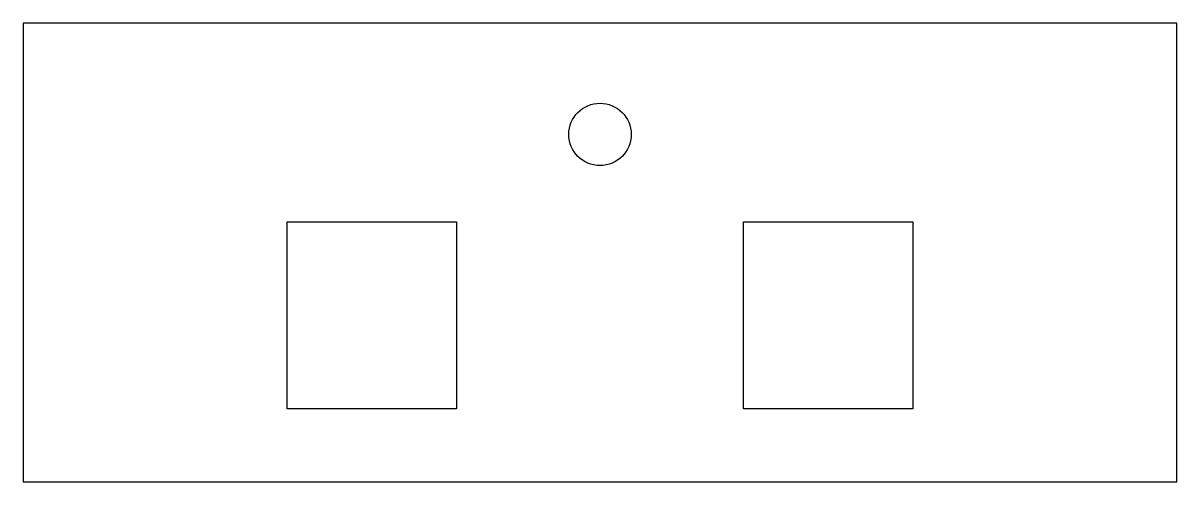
# Model space of a CAD drawing. Header units: millimetres. Extents: x 0 to 130, y 0 to 52.
import ezdxf

# ---------------------------------------------------------------- set-up
doc = ezdxf.new("R2010")
doc.units = ezdxf.units.MM

msp = doc.modelspace()

# ---------------------------------------------------------------- linework, layer by layer
for points in [[(129.5, 0), (129.5, 51.5), (0, 51.5), (0, 0)], [(29.65, 29.2), (48.65, 29.2), (48.65, 8.2), (29.65, 8.2)], [(80.85, 29.2), (99.85, 29.2), (99.85, 8.2), (80.85, 8.2)]]:
    msp.add_lwpolyline(points, close=True)
msp.add_circle((64.75, 39), 3.5)

doc.saveas('drawing.dxf')
